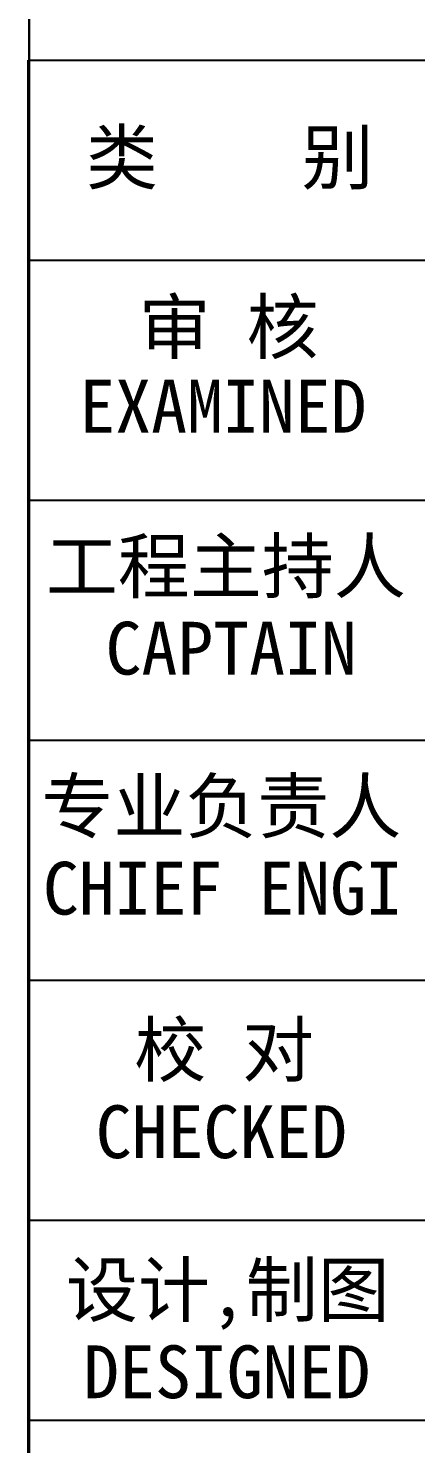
# Model space of a CAD drawing. Extents: x 185245 to 2288779, y -19957 to 815000.
# Drawn here: x 2015926 to 2017683, y 391674 to 398092 of the extents above; entities that cross this region are included whole.
import ezdxf

# ---------------------------------------------------------------- set-up
doc = ezdxf.new("R2010")
doc.units = 0
doc.header["$LTSCALE"] = 1000
doc.header["$MEASUREMENT"] = 0
doc.layers.add('图框', color=4, linetype='Continuous')
doc.layers.add('玻璃', color=155, linetype='Continuous')
doc.styles.add('宋体', font='')
doc.styles.get('宋体').set_extended_font_data('NSimSun')

msp = doc.modelspace()

# ---------------------------------------------------------------- linework, layer by layer
at = {"layer": '图框', "color": 4}
for p, q in [((2015930, 407962.7, 0), (2015930, 367962.8, 0)), ((2015930, 407962.7, 0), (2015930, 367962.8, 0)), ((2015930, 367962.8, 0), (2015930, 407962.7, 0))]:
    msp.add_line(p, q, dxfattribs=at)
at = {"layer": '图框', "color": 0}
for p, q in [((2015925.9, 397947.8, 0), (2021398, 397947.8, 0)), ((2015925.9, 397947.8, 0), (2021398, 397947.8, 0)), ((2015925.9, 397947.8, 0), (2021398, 397947.8, 0)), ((2015925.9, 388696.6, 0), (2015925.9, 397947.8, 0)), ((2015952, 397947.8, 0), (2021398, 397947.8, 0)), ((2015952, 397947.8, 0), (2021398, 397947.8, 0)), ((2015952, 397947.8, 0), (2021398, 397947.8, 0)), ((2015952, 397947.8, 0), (2021398, 397947.8, 0)), ((2015952, 397947.8, 0), (2021398, 397947.8, 0)), ((2015925.9, 397040.8, 0), (2021398, 397040.8, 0)), ((2015925.9, 397040.8, 0), (2021398, 397040.8, 0)), ((2015925.9, 395952.4, 0), (2021398, 395952.4, 0)), ((2015925.9, 394864, 0), (2021398, 394864, 0)), ((2015925.9, 393775.7, 0), (2021398, 393775.7, 0)), ((2015925.9, 392687.3, 0), (2021398, 392687.3, 0)), ((2015925.9, 391780.3, 0), (2021398, 391780.3, 0)), ((2015925.9, 391780.3, 0), (2021398, 391780.3, 0))]:
    msp.add_line(p, q, dxfattribs=at)
at = {"layer": '玻璃'}
msp.add_line((2015930, 391783.7, -1253.1), (2015930, 368843, -4167.3), dxfattribs=at)

# ---------------------------------------------------------------- texts
at = {"layer": '图框', "color": 0, "style": '宋体', "width": 1.000001}
for s, p in [('类    别 ', (2016187.5, 397387.6, 0)), ('审 核', (2016426.8, 396618.4, 0)), ('EXAMINED ', (2016157.5, 396258.8, 0)), ('工程主持人', (2016005.5, 395533.6, 0)), ('CAPTAIN', (2016276.4, 395161.7, 0)), ('专业负责人', (2015985.1, 394445.2, 0)), ('CHIEF ENGI', (2015992.2, 394073.4, 0)), ('校 对', (2016406.4, 393341, 0)), ('CHECKED  ', (2016231.7, 392969.1, 0)), ('设计,制图', (2016096.6, 392252.6, 0)), ('DESIGNED ', (2016174.9, 391880.7, 0))]:
    msp.add_text(s, height=239.44, dxfattribs=at).set_placement(p)

doc.saveas('drawing.dxf')
